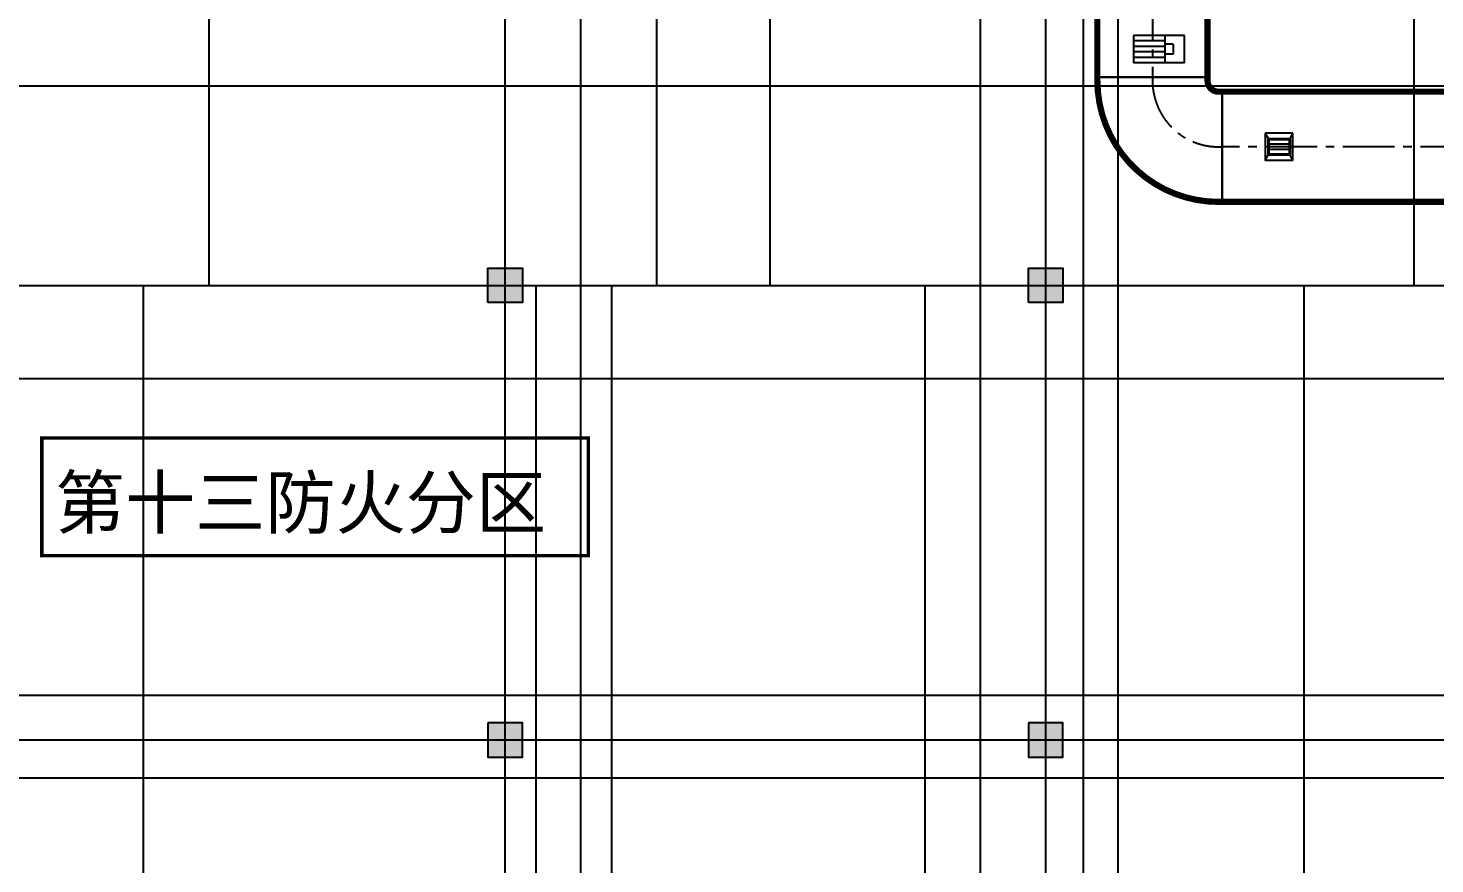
# Model space of a CAD drawing. Extents: x 369444 to 684549, y -549309 to 575337.
# Drawn here: x 475348 to 495774, y 253407 to 265542 of the extents above; entities that cross this region are included whole.
import ezdxf

# ---------------------------------------------------------------- set-up
doc = ezdxf.new("R2010")
doc.units = 0
doc.header["$LTSCALE"] = 1000
doc.header["$MEASUREMENT"] = 0
doc.linetypes.add('CENTER2', pattern=[1.125, 0.75, -0.125, 0.125, -0.125])
for name, color, linetype in [('COLUMN', 9, 'Continuous'), ('DOTE', 1, 'Continuous'), ('DUCT-排烟中心线', 5, 'CENTER2'), ('DUCT-排烟法兰', 4, 'Continuous'), ('DUCT-排烟管', 2, 'Continuous'), ('DUCT-排烟管端线', 4, 'Continuous'), ('防火分区线', 7, 'Continuous'), ('风管标注', 3, 'Continuous')]:
    doc.layers.add(name, color=color, linetype=linetype)
doc.styles.add('-黑体', font='simhei.ttf')

# ---------------------------------------------------------------- blocks, each defined once
blk = doc.blocks.new('column500')
h = blk.add_hatch(color=0)
h.dxf.hatch_style = 1
h.paths.add_polyline_path([(-216381, -381440), (-215881, -381440), (-215881, -380940), (-216381, -380940)])
at = {"color": 0}
blk.add_lwpolyline([(-216381, -381440), (-215881, -381440), (-215881, -380940), (-216381, -380940)], close=True, dxfattribs=at)
blk = doc.blocks.new('N-风管')
at = {"color": 0}
for p, q in [((38489328093.658661, 3905359910.368679, 2600.00001), (38489327352.658661, 3905359910.368679, 2600.00001)), ((38489327352.658661, 3905359910.368679, 2600.00001), (38489327352.658661, 3905359510.368679, 2600.00001)), ((38489327808.670059, 3905359910.368679, 2600.00001), (38489327808.670059, 3905359510.368679, 2600.00001)), ((38489328093.658661, 3905359510.368679, 2600.00001), (38489328093.658661, 3905359910.368679, 2600.00001)), ((38489327929.453056, 3905359782.368679, 2600.00001), (38489327808.670059, 3905359782.368679, 2600.00001)), ((38489327929.453056, 3905359782.368679, 2600.00001), (38489327929.453056, 3905359638.368679, 2600.00001)), ((38489329266.363197, 3905358492.549695, 2600), (38489329314.363197, 3905358403.660806, 2600)), ((38489329666.363197, 3905358492.549695, 2600), (38489329266.363197, 3905358492.549695, 2600)), ((38489329266.363197, 3905358492.549695, 2600), (38489329266.363197, 3905358092.549695, 2600)), ((38489329626.363197, 3905358403.660806, 2600), (38489329666.363197, 3905358492.549695, 2600)), ((38489329666.363197, 3905358092.549695, 2600), (38489329666.363197, 3905358492.549695, 2600)), ((38489329626.363197, 3905358329.586732, 2600), (38489329314.363197, 3905358329.586732, 2600)), ((38489329266.363197, 3905358092.549695, 2600), (38489329314.363197, 3905358181.438584, 2600)), ((38489329626.363197, 3905358255.512658, 2600), (38489329314.363197, 3905358255.512658, 2600)), ((38489329666.363197, 3905358092.549695, 2600), (38489329626.363197, 3905358181.438584, 2600))]:
    blk.add_line(p, q, dxfattribs=at)
at = {"color": 0, "linetype": 'Continuous'}
for p, q in [((38489327808.670059, 3905359830.368679, 2600.00001), (38489327352.658661, 3905359830.368679, 2600.00001)), ((38489327808.670059, 3905359750.368679, 2600.00001), (38489327352.658661, 3905359750.368679, 2600.00001)), ((38489327808.670059, 3905359670.368679, 2600.00001), (38489327352.658661, 3905359670.368679, 2600.00001)), ((38489327808.670059, 3905359590.368679, 2600.00001), (38489327352.658661, 3905359590.368679, 2600.00001)), ((38489328093.658661, 3905359510.368679, 2600.00001), (38489327352.658661, 3905359510.368679, 2600.00001)), ((38489327929.453056, 3905359638.368679, 2600.00001), (38489327808.670059, 3905359638.368679, 2600.00001)), ((38489329666.363197, 3905358092.549695, 2600), (38489329266.363197, 3905358092.549695, 2600))]:
    blk.add_line(p, q, dxfattribs=at)
at = {"color": 0, "lineweight": 40}
for p, q in [((38489329314.363197, 3905358403.660806, 2600), (38489329314.363197, 3905358181.438584, 2600)), ((38489329314.363197, 3905358403.660806, 2600), (38489329626.363197, 3905358403.660806, 2600)), ((38489329626.363197, 3905358181.438584, 2600), (38489329626.363197, 3905358403.660806, 2600)), ((38489329314.363197, 3905358181.438584, 2600), (38489329626.363197, 3905358181.438584, 2600))]:
    blk.add_line(p, q, dxfattribs=at)
at = {"layer": 'DUCT-排烟中心线', "color": 0}
for p, q in [((38489327630.324112, 3905360580.914101), (38489327630.252724, 3905359302.80332)), ((38489327630.252708, 3905359302.60332), (38489327630.249924, 3905359252.60332)), ((38489328590.249924, 3905358292.549697), (38489328640.249924, 3905358292.549697)), ((38489336770.464439, 3905358292.549794), (38489328640.449921, 3905358292.549697))]:
    blk.add_line(p, q, dxfattribs=at)
blk.add_arc((38489328590.249908, 3905359252.549689), 959.999994, 179.9967991457, 270.0000009071, dxfattribs=at)
at = {"layer": 'DUCT-排烟法兰', "color": 0}
for p, q in [((38489328470.252708, 3905359302.671277), (38489326790.252708, 3905359302.735363)), ((38489328640.349922, 3905357452.549697), (38489328640.349922, 3905359132.549697))]:
    blk.add_line(p, q, dxfattribs=at)
at = {"layer": 'DUCT-排烟管', "color": 0, "const_width": 90}
for points in [[(38489326830.324112, 3905360580.958789), (38489326830.252724, 3905359302.848008)], [(38489328430.252724, 3905359302.758632), (38489328430.324112, 3905360580.869413)], [(38489326830.252708, 3905359302.648006), (38489326830.249924, 3905359252.648006)], [(38489328430.249924, 3905359252.558634), (38489328430.252708, 3905359302.558634)], [(38489328640.249924, 3905359092.549697), (38489328590.249924, 3905359092.549697)], [(38489336770.464432, 3905359092.549794), (38489328640.449913, 3905359092.549697)], [(38489328590.249931, 3905357492.549697), (38489328640.249931, 3905357492.549697)], [(38489328640.449928, 3905357492.549697), (38489336770.464447, 3905357492.549794)]]:
    blk.add_lwpolyline(points, dxfattribs=at)
for points in [[(38489326830.249924, 3905359252.648006, 0.4142299231), (38489328590.249931, 3905357492.549692)], [(38489328430.249924, 3905359252.558634, 0.4142299248), (38489328590.249924, 3905359092.549695)]]:
    blk.add_lwpolyline(points, format="xyb", dxfattribs=at)
at = {"layer": 'DUCT-排烟管端线', "color": 0}
for p, q in [((38489326830.252708, 3905359302.648006), (38489328430.252708, 3905359302.558634)), ((38489326830.252724, 3905359302.848008), (38489328430.252724, 3905359302.758632)), ((38489328640.249931, 3905357492.549697), (38489328640.249924, 3905359092.549697)), ((38489328640.449913, 3905359092.549697), (38489328640.449928, 3905357492.549697))]:
    blk.add_line(p, q, dxfattribs=at)

msp = doc.modelspace()

# ---------------------------------------------------------------- linework, layer by layer
at = {"layer": 'DOTE', "color": 8}
for p, q in [((477974.5, 261807), (477974.5, 476704.8)), ((482274.5, 59364.2), (482274.5, 476704.8)), ((483374.5, 59364.2), (483374.5, 476704.8)), ((484474.5, 261807), (484474.5, 476704.8)), ((486124.5, 261807), (486124.5, 476704.8)), ((489174.5, 59364.2), (489174.5, 476704.8)), ((490124.5, 59364.2), (490124.5, 476704.8)), ((490674.5, 59364.2), (490674.5, 476704.8)), ((491174.5, 59364.2), (491174.5, 476704.8)), ((495474.5, 261807), (495474.5, 476704.8)), ((477024.5, 59364.2), (477024.5, 261807)), ((482724.5, 59364.2), (482724.5, 261807)), ((483824.5, 59364.2), (483824.5, 261807)), ((488374.5, 59364.2), (488374.5, 261807)), ((493874.5, 59364.2), (493874.5, 261807))]:
    msp.add_line(p, q, dxfattribs=at)
at = {"layer": 'DOTE', "color": 8, "lineweight": -2}
for p, q in [((377844.4, 264706.9), (624570.9, 264706.9)), ((377844.4, 261807), (624570.9, 261807)), ((377844.4, 260457), (624570.9, 260457)), ((377844.4, 255857), (624570.9, 255857)), ((377844.4, 255207), (624570.9, 255207)), ((377844.4, 254657), (624570.9, 254657))]:
    msp.add_line(p, q, dxfattribs=at)
at = {"layer": '防火分区线', "color": 3, "const_width": 50}
msp.add_lwpolyline([(483483.6, 259590.9), (475546, 259590.9), (475546, 257882.2), (483483.6, 257882.2)], close=True, dxfattribs=at)

# ---------------------------------------------------------------- block references
at = {"layer": 'COLUMN', "color": 8, "xscale": -1, "rotation": 270}
for p in [(863464.4, 477937.9), (871314.4, 477937.9)]:
    msp.add_blockref('column500', p, dxfattribs=at)
at = {"layer": 'COLUMN', "color": 8, "rotation": 270}
for p in [(863464.4, 39076.1), (871314.4, 39076.1)]:
    msp.add_blockref('column500', p, dxfattribs=at)
at = {"layer": '风管标注', "color": 8}
msp.add_blockref('N-风管', (-38488835956.2, -3905094473.4), dxfattribs=at)

# ---------------------------------------------------------------- texts
at = {"layer": '防火分区线', "style": '-黑体'}
msp.add_text('第十三防火分区', height=746.84, dxfattribs=at).set_placement((475736.8, 258281.5))

doc.saveas('drawing.dxf')
